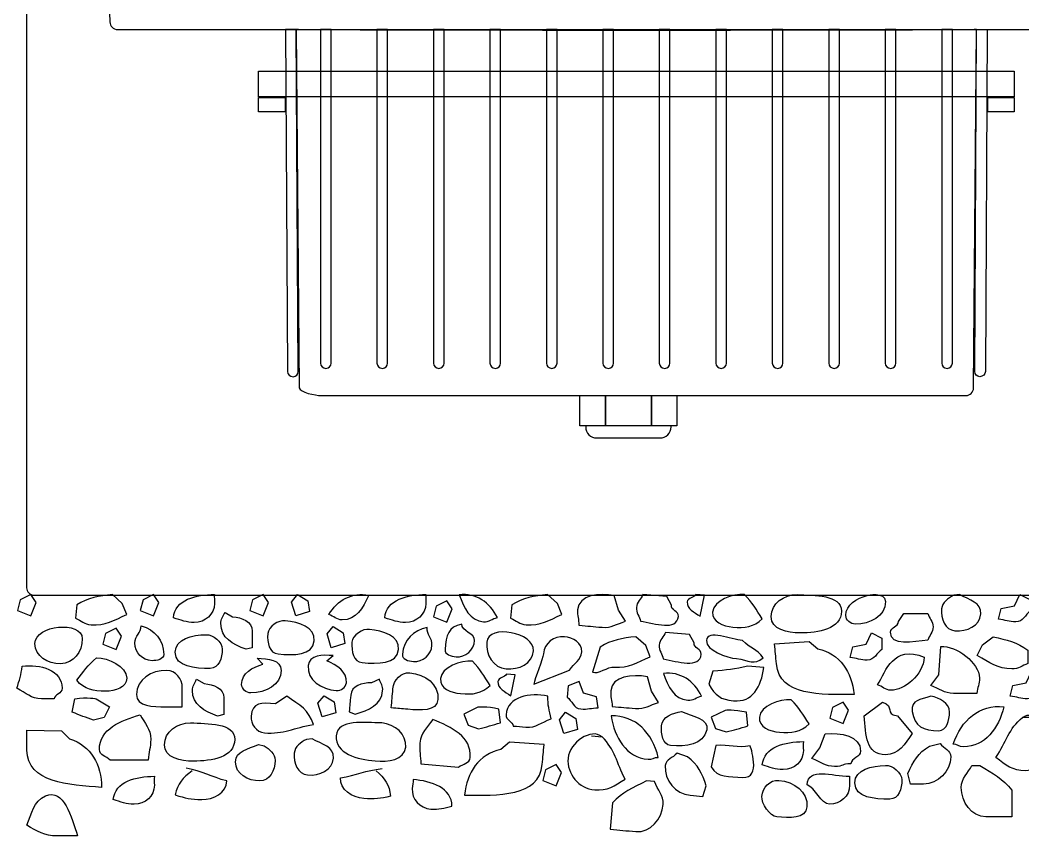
# Model space of a CAD drawing. Extents: x 30 to 209, y 62 to 241.
# Drawn here: x 70.3 to 148.1, y 62.2 to 125.4 of the extents above; entities that cross this region are included whole.
import ezdxf

# ---------------------------------------------------------------- set-up
doc = ezdxf.new("R2010")
doc.units = 0
doc.layers.add('LIVELLO_1', color=160, linetype='Continuous')

# ---------------------------------------------------------------- blocks, each defined once
blk = doc.blocks.new('AI9-BLK6')
at = {"layer": 'LIVELLO_1', "color": 7}
for p, q in [((29.572, -0.174), (28.744, -0.174)), ((-4.706, -1.613), (-3.881, -1.686))]:
    blk.add_line(p, q, dxfattribs=at)
for points in [[(-48.193, 9.355), (-49.021, 8.943), (-49.228, 8.113), (-48.193, 7.701), (-47.78, 8.736)], [(-38.664, 9.355), (-39.491, 8.943), (-39.699, 8.113), (-38.664, 7.701), (-38.251, 8.736)], [(-30.169, 9.355), (-30.996, 8.943), (-31.202, 8.113), (-30.169, 7.701), (-29.754, 8.736)], [(-27.498, 9.355), (-26.709, 8.872), (-26.576, 8.029), (-27.641, 7.708), (-27.963, 8.773)], [(-15.921, 8.867), (-16.747, 8.452), (-16.954, 7.627), (-15.921, 7.211), (-15.508, 8.246)], [(-41.565, 6.742), (-42.393, 6.328), (-42.6, 5.501), (-41.565, 5.085), (-41.151, 6.12)], [(-24.748, 6.879), (-23.96, 6.395), (-23.826, 5.553), (-24.893, 5.231), (-25.216, 6.296)], [(-25.45, 1.508), (-24.661, 1.023), (-24.527, 0.181), (-25.595, -0.141), (-25.918, 0.927)], [(14.833, 1.014), (14.005, 0.6), (13.8, -0.228), (14.833, -0.642), (15.248, 0.392)], [(-6.709, 0.223), (-5.921, -0.261), (-5.787, -1.104), (-6.854, -1.425), (-7.177, -0.359)], [(-7.451, -3.826), (-8.279, -4.24), (-8.486, -5.068), (-7.451, -5.482), (-7.037, -4.447)]]:
    blk.add_lwpolyline(points, close=True, dxfattribs=at)
for points, knots in [([(-41.096, 8.665), (-41.096, 8.665), (-40.758, 7.804), (-40.758, 7.804), (-41.729, 7.37), (-42.445, 6.914), (-43.525, 7.007), (-44.041, 7.054), (-44.278, 7.333), (-44.727, 7.528), (-44.727, 7.528), (-44.636, 8.558), (-44.636, 8.558), (-43.758, 9.105), (-42.916, 9.239), (-41.867, 9.355), (-41.867, 9.355), (-41.096, 8.665), (-41.096, 8.665)], [0, 0, 0, 0, 1, 1, 1, 2, 2, 2, 3, 3, 3, 4, 4, 4, 5, 5, 5, 6, 6, 6, 6]), ([(-37.136, 7.551), (-36.535, 7.37), (-36.143, 7.188), (-35.511, 7.188), (-34.668, 7.188), (-33.946, 7.82), (-33.946, 8.664), (-33.946, 8.936), (-33.976, 9.086), (-33.946, 9.355), (-35.361, 9.355), (-37.017, 8.965), (-37.136, 7.551)], [0, 0, 0, 0, 1, 1, 1, 2, 2, 2, 3, 3, 3, 4, 4, 4, 4]), ([(-25.077, 7.797), (-24.715, 7.695), (-24.457, 7.382), (-24.043, 7.382), (-22.957, 7.382), (-22.439, 8.315), (-21.974, 9.296), (-23.268, 9.557), (-24.405, 8.936), (-25.077, 7.797)], [0, 0, 0, 0, 1, 1, 1, 2, 2, 2, 3, 3, 3, 3]), ([(-20.742, 7.551), (-20.139, 7.37), (-19.747, 7.188), (-19.117, 7.188), (-18.274, 7.188), (-17.549, 7.82), (-17.549, 8.664), (-17.549, 8.936), (-17.582, 9.086), (-17.549, 9.355), (-18.965, 9.355), (-20.622, 8.965), (-20.742, 7.551)], [0, 0, 0, 0, 1, 1, 1, 2, 2, 2, 3, 3, 3, 4, 4, 4, 4]), ([(-12.004, 7.571), (-12.374, 7.501), (-12.66, 7.214), (-13.071, 7.25), (-14.155, 7.345), (-14.588, 8.317), (-14.967, 9.338), (-13.654, 9.481), (-12.576, 8.763), (-12.004, 7.571)], [0, 0, 0, 0, 1, 1, 1, 2, 2, 2, 3, 3, 3, 3]), ([(-7.345, 8.665), (-7.345, 8.665), (-7.004, 7.804), (-7.004, 7.804), (-7.977, 7.37), (-8.691, 6.914), (-9.774, 7.007), (-10.288, 7.054), (-10.522, 7.333), (-10.973, 7.528), (-10.973, 7.528), (-10.885, 8.558), (-10.885, 8.558), (-10.005, 9.105), (-9.162, 9.239), (-8.114, 9.355), (-8.114, 9.355), (-7.345, 8.665), (-7.345, 8.665)], [0, 0, 0, 0, 1, 1, 1, 2, 2, 2, 3, 3, 3, 4, 4, 4, 5, 5, 5, 6, 6, 6, 6]), ([(-2.611, 8.156), (-2.611, 8.156), (-2.065, 7.278), (-2.065, 7.278), (-2.755, 7.078), (-3.149, 6.748), (-3.87, 6.812), (-4.591, 6.875), (-4.953, 6.907), (-5.673, 6.97), (-5.684, 7.437), (-5.817, 7.709), (-5.776, 8.172), (-5.672, 9.356), (-4.105, 9.481), (-2.929, 9.272), (-2.929, 9.272), (-2.611, 8.156), (-2.611, 8.156)], [0, 0, 0, 0, 1, 1, 1, 2, 2, 2, 3, 3, 3, 4, 4, 4, 5, 5, 5, 6, 6, 6, 6]), ([(1.494, 8.537), (1.459, 8.127), (2.077, 8.073), (2.04, 7.659), (1.941, 6.526), (0.226, 7.094), (-0.899, 7.293), (-0.97, 7.662), (-1.255, 7.949), (-1.22, 8.361), (-1.185, 8.773), (-0.853, 9.003), (-0.719, 9.355), (-0.719, 9.355), (1.136, 9.193), (1.136, 9.193), (1.136, 9.193), (1.494, 8.537), (1.494, 8.537)], [0, 0, 0, 0, 1, 1, 1, 2, 2, 2, 3, 3, 3, 4, 4, 4, 5, 5, 5, 6, 6, 6, 6]), ([(3.401, 9.355), (3.401, 9.355), (4.07, 9.296), (4.07, 9.296), (4.07, 9.296), (3.721, 7.666), (3.721, 7.666), (3.284, 8.014), (2.68, 8.223), (2.728, 8.791), (2.754, 9.101), (3.275, 9.107), (3.401, 9.355)], [0, 0, 0, 0, 1, 1, 1, 2, 2, 2, 3, 3, 3, 4, 4, 4, 4]), ([(7.17, 9.348), (7.779, 8.72), (8.067, 8.211), (8.548, 7.477), (7.886, 6.837), (7.184, 6.748), (6.256, 6.83), (5.504, 6.895), (4.63, 7.243), (4.695, 7.994), (4.773, 8.893), (6.269, 9.426), (7.17, 9.348)], [0, 0, 0, 0, 1, 1, 1, 2, 2, 2, 3, 3, 3, 4, 4, 4, 4]), ([(11.255, 9.355), (10.23, 9.355), (9.237, 8.664), (9.237, 7.641), (9.237, 6.645), (10.501, 6.376), (11.494, 6.376), (12.88, 6.376), (14.685, 6.676), (14.685, 8.061), (14.685, 9.386), (12.58, 9.265), (11.255, 9.355)], [0, 0, 0, 0, 1, 1, 1, 2, 2, 2, 3, 3, 3, 4, 4, 4, 4]), ([(16.685, 9.288), (15.872, 9.048), (15.029, 8.596), (15.029, 7.723), (15.029, 7.363), (15.39, 7.061), (15.752, 7.061), (16.895, 7.061), (18.097, 7.662), (18.097, 8.809), (18.097, 9.621), (16.685, 9.288), (16.685, 9.288)], [0, 0, 0, 0, 1, 1, 1, 2, 2, 2, 3, 3, 3, 4, 4, 4, 4]), ([(23.855, 9.355), (24.603, 8.927), (25.582, 8.722), (25.506, 7.851), (25.425, 6.921), (24.418, 6.466), (23.489, 6.547), (22.738, 6.612), (22.391, 7.488), (22.457, 8.239), (22.504, 8.777), (22.951, 9.041), (23.396, 9.305), (23.396, 9.305), (23.855, 9.355), (23.855, 9.355)], [0, 0, 0, 0, 1, 1, 1, 2, 2, 2, 3, 3, 3, 4, 4, 4, 5, 5, 5, 5]), ([(28.11, 8.475), (28.11, 8.475), (27.074, 8.268), (27.074, 8.268), (27.074, 8.268), (26.868, 7.44), (26.868, 7.44), (27.385, 7.39), (27.695, 7.233), (28.212, 7.233), (28.781, 7.233), (28.936, 7.802), (29.351, 8.063), (29.351, 8.063), (29.351, 8.943), (29.351, 8.943), (29.351, 8.943), (28.523, 9.355), (28.523, 9.355), (28.523, 9.355), (28.11, 8.475), (28.11, 8.475)], [0, 0, 0, 0, 1, 1, 1, 2, 2, 2, 3, 3, 3, 4, 4, 4, 5, 5, 5, 6, 6, 6, 7, 7, 7, 7]), ([(-33.126, 7.968), (-33.276, 7.638), (-33.456, 7.457), (-33.456, 7.097), (-33.456, 6.014), (-32.524, 5.469), (-31.501, 5.11), (-31.501, 5.11), (-31.019, 5.231), (-31.019, 5.231), (-31.019, 5.231), (-31.019, 6.524), (-31.019, 6.524), (-31.019, 7.276), (-31.801, 7.578), (-32.554, 7.638), (-32.554, 7.638), (-33.126, 7.968), (-33.126, 7.968)], [0, 0, 0, 0, 1, 1, 1, 2, 2, 2, 3, 3, 3, 4, 4, 4, 5, 5, 5, 6, 6, 6, 6]), ([(19.113, 7.261), (19.113, 6.847), (18.495, 6.847), (18.495, 6.434), (18.495, 5.296), (20.252, 5.71), (21.39, 5.812), (21.495, 6.174), (21.803, 6.434), (21.803, 6.847), (21.803, 7.261), (21.495, 7.519), (21.39, 7.882), (21.39, 7.882), (19.528, 7.882), (19.528, 7.882), (19.528, 7.882), (19.113, 7.261), (19.113, 7.261)], [0, 0, 0, 0, 1, 1, 1, 2, 2, 2, 3, 3, 3, 4, 4, 4, 5, 5, 5, 6, 6, 6, 6]), ([(-47.871, 5.556), (-47.871, 4.561), (-46.878, 3.99), (-45.885, 3.99), (-44.893, 3.99), (-44.2, 4.923), (-44.2, 5.917), (-44.2, 7.361), (-47.871, 7.001), (-47.871, 5.556)], [0, 0, 0, 0, 1, 1, 1, 2, 2, 2, 3, 3, 3, 3]), ([(-28.455, 7.325), (-27.407, 7.202), (-26.112, 6.816), (-26.204, 5.768), (-26.306, 4.599), (-27.843, 4.641), (-29.012, 4.744), (-29.702, 4.803), (-29.871, 5.634), (-29.81, 6.324), (-29.765, 6.864), (-28.991, 7.4), (-28.455, 7.325)], [0, 0, 0, 0, 1, 1, 1, 2, 2, 2, 3, 3, 3, 4, 4, 4, 4]), ([(-13.764, 5.794), (-13.83, 5.044), (-14.455, 4.465), (-15.204, 4.53), (-15.594, 4.565), (-16.096, 4.699), (-16.061, 5.087), (-15.965, 6.197), (-15.832, 6.844), (-14.757, 7.052), (-14.803, 6.512), (-13.717, 6.335), (-13.764, 5.794)], [0, 0, 0, 0, 1, 1, 1, 2, 2, 2, 3, 3, 3, 4, 4, 4, 4]), ([(-9.205, 4.978), (-9.292, 3.987), (-10.33, 3.506), (-11.32, 3.592), (-12.309, 3.678), (-12.916, 4.668), (-12.832, 5.658), (-12.706, 7.097), (-9.079, 6.416), (-9.205, 4.978)], [0, 0, 0, 0, 1, 1, 1, 2, 2, 2, 3, 3, 3, 3]), ([(-40.114, 5.61), (-40.114, 4.858), (-39.542, 4.226), (-38.789, 4.226), (-38.399, 4.226), (-37.887, 4.318), (-37.887, 4.708), (-37.887, 5.822), (-38.58, 6.634), (-39.634, 6.935), (-39.634, 6.393), (-40.114, 6.153), (-40.114, 5.61)], [0, 0, 0, 0, 1, 1, 1, 2, 2, 2, 3, 3, 3, 4, 4, 4, 4]), ([(-34.605, 6.243), (-35.659, 6.214), (-36.984, 5.943), (-36.984, 4.89), (-36.984, 3.716), (-35.45, 3.624), (-34.275, 3.624), (-33.584, 3.624), (-33.342, 4.437), (-33.342, 5.13), (-33.342, 5.672), (-34.065, 6.272), (-34.605, 6.243)], [0, 0, 0, 0, 1, 1, 1, 2, 2, 2, 3, 3, 3, 4, 4, 4, 4]), ([(-21.924, 6.655), (-20.878, 6.533), (-19.581, 6.148), (-19.673, 5.098), (-19.776, 3.93), (-21.312, 3.973), (-22.482, 4.076), (-23.17, 4.133), (-23.34, 4.967), (-23.28, 5.655), (-23.233, 6.195), (-22.461, 6.733), (-21.924, 6.655)], [0, 0, 0, 0, 1, 1, 1, 2, 2, 2, 3, 3, 3, 4, 4, 4, 4]), ([(-17.074, 5.429), (-17.14, 4.679), (-17.765, 4.099), (-18.516, 4.164), (-18.905, 4.198), (-19.408, 4.331), (-19.373, 4.721), (-19.276, 5.831), (-18.516, 6.581), (-17.44, 6.788), (-17.485, 6.248), (-17.027, 5.967), (-17.074, 5.429)], [0, 0, 0, 0, 1, 1, 1, 2, 2, 2, 3, 3, 3, 4, 4, 4, 4]), ([(3.261, 5.606), (3.226, 5.194), (3.844, 5.139), (3.809, 4.727), (3.707, 3.595), (1.993, 4.159), (0.869, 4.361), (0.796, 4.732), (0.511, 5.015), (0.546, 5.429), (0.584, 5.84), (0.914, 6.072), (1.049, 6.423), (1.049, 6.423), (2.905, 6.26), (2.905, 6.26), (2.905, 6.26), (3.261, 5.606), (3.261, 5.606)], [0, 0, 0, 0, 1, 1, 1, 2, 2, 2, 3, 3, 3, 4, 4, 4, 5, 5, 5, 6, 6, 6, 6]), ([(7.024, 5.786), (7.633, 5.158), (8.126, 5.182), (8.605, 4.445), (7.944, 3.807), (7.487, 4.304), (6.557, 4.385), (5.807, 4.451), (4.156, 5.037), (4.22, 5.786), (4.3, 6.686), (6.124, 5.865), (7.024, 5.786)], [0, 0, 0, 0, 1, 1, 1, 2, 2, 2, 3, 3, 3, 4, 4, 4, 4]), ([(16.595, 5.508), (16.595, 5.508), (15.56, 5.301), (15.56, 5.301), (15.56, 5.301), (15.353, 4.473), (15.353, 4.473), (15.87, 4.421), (16.18, 4.268), (16.696, 4.268), (17.267, 4.268), (17.421, 4.835), (17.834, 5.094), (17.834, 5.094), (17.834, 5.974), (17.834, 5.974), (17.834, 5.974), (17.008, 6.388), (17.008, 6.388), (17.008, 6.388), (16.595, 5.508), (16.595, 5.508)], [0, 0, 0, 0, 1, 1, 1, 2, 2, 2, 3, 3, 3, 4, 4, 4, 5, 5, 5, 6, 6, 6, 7, 7, 7, 7]), ([(-5.451, 4.92), (-5.509, 4.251), (-6.047, 4.039), (-6.405, 3.498), (-6.405, 3.498), (-9.169, 2.4), (-9.169, 2.4), (-9.134, 2.812), (-8.459, 4.352), (-8.424, 4.765), (-8.352, 5.589), (-7.628, 6.15), (-6.803, 6.078), (-6.133, 6.019), (-5.393, 5.589), (-5.451, 4.92)], [0, 0, 0, 0, 1, 1, 1, 2, 2, 2, 3, 3, 3, 4, 4, 4, 5, 5, 5, 5]), ([(-0.495, 5.391), (-0.495, 5.391), (-0.153, 4.532), (-0.153, 4.532), (-1.127, 4.097), (-1.84, 3.642), (-2.923, 3.735), (-3.439, 3.782), (-4.185, 3.14), (-4.635, 3.333), (-4.635, 3.333), (-4.032, 5.286), (-4.032, 5.286), (-3.155, 5.831), (-2.312, 5.965), (-1.263, 6.082), (-1.263, 6.082), (-0.495, 5.391), (-0.495, 5.391)], [0, 0, 0, 0, 1, 1, 1, 2, 2, 2, 3, 3, 3, 4, 4, 4, 5, 5, 5, 6, 6, 6, 6]), ([(12.19, 5.71), (12.19, 5.71), (9.505, 5.527), (9.505, 5.527), (9.561, 4.91), (9.587, 4.599), (9.642, 3.98), (9.861, 1.456), (13.121, 1.586), (15.665, 1.6), (15.511, 3.352), (14.556, 4.775), (12.861, 5.146), (12.861, 5.146), (12.19, 5.71), (12.19, 5.71)], [0, 0, 0, 0, 1, 1, 1, 2, 2, 2, 3, 3, 3, 4, 4, 4, 5, 5, 5, 5]), ([(25.642, 5.446), (25.642, 5.446), (25.229, 4.618), (25.229, 4.618), (26.158, 4.1), (26.831, 3.585), (27.917, 3.585), (28.435, 3.585), (28.693, 3.842), (29.158, 3.997), (29.158, 3.997), (29.158, 5.034), (29.158, 5.034), (28.331, 5.653), (27.504, 5.86), (26.469, 6.067), (26.469, 6.067), (25.642, 5.446), (25.642, 5.446)], [0, 0, 0, 0, 1, 1, 1, 2, 2, 2, 3, 3, 3, 4, 4, 4, 5, 5, 5, 6, 6, 6, 6]), ([(-25.23, 4.206), (-24.44, 3.895), (-23.643, 3.373), (-23.717, 2.503), (-23.749, 2.142), (-24.135, 1.877), (-24.495, 1.906), (-25.633, 2.005), (-26.781, 2.712), (-26.68, 3.85), (-26.609, 4.659), (-25.552, 4.689), (-24.741, 4.618), (-24.741, 4.618), (-25.23, 4.206), (-25.23, 4.206)], [0, 0, 0, 0, 1, 1, 1, 2, 2, 2, 3, 3, 3, 4, 4, 4, 5, 5, 5, 5]), ([(17.486, 2.345), (17.849, 2.242), (18.106, 1.931), (18.52, 1.931), (19.606, 1.931), (21, 3.1), (21.117, 4.501), (18.682, 5.436), (18.159, 3.481), (17.486, 2.345)], [0, 0, 0, 0, 1, 1, 1, 2, 2, 2, 3, 3, 3, 3]), ([(22.243, 3.136), (22.243, 3.136), (21.623, 2.31), (21.623, 2.31), (22.297, 2.05), (22.658, 1.687), (23.383, 1.687), (23.383, 1.687), (25.192, 1.687), (25.192, 1.687), (25.245, 2.153), (25.399, 2.412), (25.399, 2.878), (25.399, 4.066), (23.59, 5.422), (22.4, 5.318), (22.4, 5.318), (22.243, 3.136), (22.243, 3.136)], [0, 0, 0, 0, 1, 1, 1, 2, 2, 2, 3, 3, 3, 4, 4, 4, 5, 5, 5, 6, 6, 6, 6]), ([(-48.872, 3.795), (-48.924, 3.125), (-49.078, 2.71), (-49.286, 2.089), (-48.508, 1.727), (-48.2, 1.261), (-47.373, 1.261), (-47.373, 1.261), (-46.389, 1.261), (-46.389, 1.261), (-46.337, 1.623), (-45.767, 1.675), (-45.767, 2.089), (-45.767, 3.485), (-47.475, 4.002), (-48.872, 3.795)], [0, 0, 0, 0, 1, 1, 1, 2, 2, 2, 3, 3, 3, 4, 4, 4, 5, 5, 5, 5]), ([(-43.101, 4.449), (-43.763, 3.876), (-44.094, 3.395), (-44.636, 2.703), (-44.034, 2.009), (-43.342, 1.858), (-42.409, 1.858), (-41.656, 1.858), (-40.754, 2.13), (-40.754, 2.882), (-40.754, 3.786), (-42.197, 4.449), (-43.101, 4.449)], [0, 0, 0, 0, 1, 1, 1, 2, 2, 2, 3, 3, 3, 4, 4, 4, 4]), ([(-30.183, 3.957), (-30.996, 3.716), (-31.838, 3.262), (-31.838, 2.391), (-31.838, 2.03), (-31.478, 1.729), (-31.116, 1.729), (-29.973, 1.729), (-28.768, 2.33), (-28.768, 3.475), (-28.768, 4.287), (-29.822, 4.408), (-30.636, 4.408), (-30.636, 4.408), (-30.183, 3.957), (-30.183, 3.957)], [0, 0, 0, 0, 1, 1, 1, 2, 2, 2, 3, 3, 3, 4, 4, 4, 5, 5, 5, 5]), ([(-13.935, 4.185), (-13.324, 3.557), (-13.037, 3.05), (-12.557, 2.314), (-13.218, 1.675), (-13.922, 1.586), (-14.851, 1.668), (-15.6, 1.734), (-16.476, 2.081), (-16.41, 2.833), (-16.331, 3.731), (-14.832, 4.265), (-13.935, 4.185)], [0, 0, 0, 0, 1, 1, 1, 2, 2, 2, 3, 3, 3, 4, 4, 4, 4]), ([(-37.647, 3.475), (-36.954, 3.475), (-36.442, 2.814), (-36.442, 2.122), (-36.442, 2.122), (-36.442, 0.645), (-36.442, 0.645), (-36.442, 0.645), (-37.737, 0.645), (-37.737, 0.645), (-38.7, 0.645), (-39.994, 0.645), (-39.994, 1.61), (-39.994, 2.784), (-38.821, 3.475), (-37.647, 3.475)], [0, 0, 0, 0, 1, 1, 1, 2, 2, 2, 3, 3, 3, 4, 4, 4, 5, 5, 5, 5]), ([(-18.787, 3.283), (-19.475, 3.343), (-20.044, 2.726), (-20.104, 2.037), (-20.154, 1.468), (-20.182, 1.138), (-20.231, 0.568), (-19.722, 0.522), (-19.452, 0.501), (-18.943, 0.454), (-17.984, 0.371), (-16.695, 0.261), (-16.61, 1.219), (-16.508, 2.389), (-17.617, 3.179), (-18.787, 3.283)], [0, 0, 0, 0, 1, 1, 1, 2, 2, 2, 3, 3, 3, 4, 4, 4, 5, 5, 5, 5]), ([(-11.284, 3.184), (-11.284, 3.184), (-10.615, 3.128), (-10.615, 3.128), (-10.615, 3.128), (-10.964, 1.496), (-10.964, 1.496), (-11.4, 1.844), (-12.004, 2.055), (-11.955, 2.62), (-11.929, 2.931), (-11.409, 2.936), (-11.284, 3.184)], [0, 0, 0, 0, 1, 1, 1, 2, 2, 2, 3, 3, 3, 4, 4, 4, 4]), ([(-0.037, 1.861), (-0.037, 1.861), (0.509, 0.985), (0.509, 0.985), (-0.183, 0.787), (-0.576, 0.455), (-1.296, 0.519), (-2.019, 0.581), (-2.379, 0.612), (-3.1, 0.676), (-3.111, 1.146), (-3.242, 1.416), (-3.202, 1.88), (-3.098, 3.066), (-1.53, 3.186), (-0.355, 2.981), (-0.355, 2.981), (-0.037, 1.861), (-0.037, 1.861)], [0, 0, 0, 0, 1, 1, 1, 2, 2, 2, 3, 3, 3, 4, 4, 4, 5, 5, 5, 6, 6, 6, 6]), ([(3.836, 1.475), (3.466, 1.404), (3.181, 1.118), (2.768, 1.156), (1.687, 1.249), (1.253, 2.221), (0.874, 3.242), (2.185, 3.387), (3.264, 2.667), (3.836, 1.475)], [0, 0, 0, 0, 1, 1, 1, 2, 2, 2, 3, 3, 3, 3]), ([(8.677, 3.69), (8.444, 2.203), (7.818, 0.985), (6.324, 1.114), (5.293, 1.206), (4.906, 1.527), (4.411, 2.401), (4.411, 2.401), (4.708, 3.414), (4.708, 3.414), (5.803, 3.473), (6.382, 3.579), (7.44, 3.799), (7.44, 3.799), (8.677, 3.69), (8.677, 3.69)], [0, 0, 0, 0, 1, 1, 1, 2, 2, 2, 3, 3, 3, 4, 4, 4, 5, 5, 5, 5]), ([(29.02, 2.508), (29.02, 2.508), (27.986, 2.301), (27.986, 2.301), (27.986, 2.301), (27.778, 1.473), (27.778, 1.473), (28.296, 1.422), (28.606, 1.266), (29.124, 1.266), (29.691, 1.266), (29.848, 1.835), (30.261, 2.096), (30.261, 2.096), (30.261, 2.976), (30.261, 2.976), (30.261, 2.976), (29.433, 3.388), (29.433, 3.388), (29.433, 3.388), (29.02, 2.508), (29.02, 2.508)], [0, 0, 0, 0, 1, 1, 1, 2, 2, 2, 3, 3, 3, 4, 4, 4, 5, 5, 5, 6, 6, 6, 7, 7, 7, 7]), ([(-35.329, 2.784), (-35.479, 2.451), (-35.659, 2.272), (-35.659, 1.91), (-35.659, 0.826), (-34.727, 0.285), (-33.704, -0.076), (-33.704, -0.076), (-33.222, 0.045), (-33.222, 0.045), (-33.222, 0.045), (-33.222, 1.339), (-33.222, 1.339), (-33.222, 2.092), (-34.004, 2.392), (-34.757, 2.451), (-34.757, 2.451), (-35.329, 2.784), (-35.329, 2.784)], [0, 0, 0, 0, 1, 1, 1, 2, 2, 2, 3, 3, 3, 4, 4, 4, 5, 5, 5, 6, 6, 6, 6]), ([(-21.155, 2.794), (-21.035, 2.451), (-20.87, 2.256), (-20.901, 1.896), (-20.996, 0.816), (-21.972, 0.359), (-23.024, 0.086), (-23.024, 0.086), (-23.492, 0.25), (-23.492, 0.25), (-23.448, 0.757), (-23.425, 1.028), (-23.381, 1.539), (-23.314, 2.289), (-22.508, 2.519), (-21.754, 2.513), (-21.754, 2.513), (-21.155, 2.794), (-21.155, 2.794)], [0, 0, 0, 0, 1, 1, 1, 2, 2, 2, 3, 3, 3, 4, 4, 4, 5, 5, 5, 6, 6, 6, 6]), ([(-5.322, 1.711), (-5.322, 1.711), (-4.31, 1.415), (-4.31, 1.415), (-4.31, 1.415), (-4.177, 0.573), (-4.177, 0.573), (-4.697, 0.568), (-5.018, 0.438), (-5.534, 0.485), (-6.102, 0.533), (-6.206, 1.112), (-6.595, 1.408), (-6.595, 1.408), (-6.518, 2.282), (-6.518, 2.282), (-6.518, 2.282), (-5.658, 2.624), (-5.658, 2.624), (-5.658, 2.624), (-5.322, 1.711), (-5.322, 1.711)], [0, 0, 0, 0, 1, 1, 1, 2, 2, 2, 3, 3, 3, 4, 4, 4, 5, 5, 5, 6, 6, 6, 7, 7, 7, 7]), ([(-8.09, 1.466), (-8.095, 0.792), (-7.977, 0.366), (-7.827, -0.271), (-8.629, -0.564), (-8.98, -0.999), (-9.804, -0.926), (-10.164, -0.895), (-10.424, -0.875), (-10.782, -0.842), (-10.802, -0.476), (-11.365, -0.376), (-11.328, 0.038), (-11.208, 1.429), (-9.463, 1.794), (-8.09, 1.466)], [0, 0, 0, 0, 1, 1, 1, 2, 2, 2, 3, 3, 3, 4, 4, 4, 5, 5, 5, 5]), ([(-44.771, 1.273), (-44.771, 1.273), (-44.977, 0.238), (-44.977, 0.238), (-44.358, -0.019), (-43.944, -0.174), (-43.322, -0.381), (-43.322, -0.381), (-42.496, -0.174), (-42.496, -0.174), (-42.496, -0.174), (-42.081, 0.654), (-42.081, 0.654), (-42.081, 0.654), (-43.116, 1.273), (-43.116, 1.273), (-43.116, 1.273), (-43.788, 1.429), (-44.771, 1.273)], [0, 0, 0, 0, 1, 1, 1, 2, 2, 2, 3, 3, 3, 4, 4, 4, 5, 5, 5, 6, 6, 6, 6]), ([(-28.343, 1.473), (-27.344, 0.783), (-26.594, 0.385), (-26.269, -0.732), (-27.801, -0.961), (-28.573, -1.496), (-30.072, -1.366), (-30.701, -1.311), (-31.162, -0.697), (-31.105, -0.067), (-31.012, 1.013), (-30.297, 0.975), (-29.217, 0.882), (-29.217, 0.882), (-28.343, 1.473), (-28.343, 1.473)], [0, 0, 0, 0, 1, 1, 1, 2, 2, 2, 3, 3, 3, 4, 4, 4, 5, 5, 5, 5]), ([(10.796, 1.192), (11.408, 0.564), (11.696, 0.055), (12.175, -0.68), (11.514, -1.32), (10.81, -1.407), (9.882, -1.327), (9.133, -1.261), (8.256, -0.911), (8.322, -0.162), (8.401, 0.737), (9.898, 1.271), (10.796, 1.192)], [0, 0, 0, 0, 1, 1, 1, 2, 2, 2, 3, 3, 3, 4, 4, 4, 4]), ([(16.464, -0.054), (16.568, -1.553), (16.606, -3.072), (18.106, -3.072), (19.142, -3.072), (19.608, -2.243), (20.175, -1.414), (20.175, -1.414), (19.032, -0.054), (19.032, -0.054), (17.947, 0.104), (18.9, 0.686), (17.866, 0.999), (17.866, 0.999), (16.464, -0.054), (16.464, -0.054)], [0, 0, 0, 0, 1, 1, 1, 2, 2, 2, 3, 3, 3, 4, 4, 4, 5, 5, 5, 5]), ([(21.623, 1.48), (22.297, 1.325), (23.072, 0.962), (23.072, 0.238), (23.072, -0.381), (22.865, -1.208), (22.243, -1.208), (21.055, -1.208), (20.337, -0.891), (20.182, 0.296), (20.077, 1.228), (20.797, 1.172), (21.623, 1.48)], [0, 0, 0, 0, 1, 1, 1, 2, 2, 2, 3, 3, 3, 4, 4, 4, 4]), ([(23.367, -2.243), (23.676, -2.243), (23.831, -2.45), (24.143, -2.45), (25.848, -2.45), (26.882, -1.001), (27.297, 0.654), (25.382, 0.861), (23.987, -0.381), (23.367, -2.243)], [0, 0, 0, 0, 1, 1, 1, 2, 2, 2, 3, 3, 3, 3]), ([(-39.719, 0.035), (-41.22, -0.433), (-42.873, -1.052), (-42.873, -2.657), (-42.873, -3.122), (-42.356, -3.174), (-42.047, -3.485), (-42.047, -3.485), (-39.097, -3.485), (-39.097, -3.485), (-39.046, -2.863), (-38.89, -2.502), (-38.89, -1.881), (-38.89, -1.052), (-39.357, -0.64), (-39.719, 0.035)], [0, 0, 0, 0, 1, 1, 1, 2, 2, 2, 3, 3, 3, 4, 4, 4, 5, 5, 5, 5]), ([(-11.881, 0.466), (-11.881, 0.466), (-11.765, -0.582), (-11.765, -0.582), (-12.404, -0.785), (-12.832, -0.902), (-13.467, -1.056), (-13.467, -1.056), (-14.273, -0.776), (-14.273, -0.776), (-14.273, -0.776), (-14.613, 0.083), (-14.613, 0.083), (-14.613, 0.083), (-13.529, 0.611), (-13.529, 0.611), (-13.529, 0.611), (-12.845, 0.707), (-11.881, 0.466)], [0, 0, 0, 0, 1, 1, 1, 2, 2, 2, 3, 3, 3, 4, 4, 4, 5, 5, 5, 6, 6, 6, 6]), ([(2.286, 0.278), (1.602, 0.181), (0.8, -0.112), (0.735, -0.833), (0.682, -1.453), (0.817, -2.294), (1.435, -2.349), (2.618, -2.453), (3.982, -2.311), (4.24, -1.14), (4.424, -0.222), (3.085, -0.105), (2.286, 0.278)], [0, 0, 0, 0, 1, 1, 1, 2, 2, 2, 3, 3, 3, 4, 4, 4, 4]), ([(7.322, 0.223), (7.322, 0.223), (7.439, -0.825), (7.439, -0.825), (6.797, -1.028), (6.372, -1.147), (5.736, -1.297), (5.736, -1.297), (4.931, -1.021), (4.931, -1.021), (4.931, -1.021), (4.589, -0.16), (4.589, -0.16), (4.589, -0.16), (5.674, 0.368), (5.674, 0.368), (5.674, 0.368), (6.355, 0.462), (7.322, 0.223)], [0, 0, 0, 0, 1, 1, 1, 2, 2, 2, 3, 3, 3, 4, 4, 4, 5, 5, 5, 6, 6, 6, 6]), ([(26.676, -3.276), (27.451, -3.899), (27.969, -4.311), (28.952, -4.311), (30.192, -4.311), (31.227, -3.276), (31.227, -2.038), (31.227, -0.847), (29.624, 0.499), (28.744, -0.174), (27.657, -1.052), (27.451, -2.087), (26.676, -3.276)], [0, 0, 0, 0, 1, 1, 1, 2, 2, 2, 3, 3, 3, 4, 4, 4, 4]), ([(-35.809, -0.589), (-36.834, -0.589), (-37.827, -1.28), (-37.827, -2.303), (-37.827, -3.299), (-36.562, -3.568), (-35.569, -3.568), (-34.184, -3.568), (-32.379, -3.266), (-32.379, -1.882), (-32.379, -0.557), (-34.485, -0.678), (-35.809, -0.589)], [0, 0, 0, 0, 1, 1, 1, 2, 2, 2, 3, 3, 3, 4, 4, 4, 4]), ([(-20.97, -0.605), (-19.95, -0.695), (-19.021, -1.472), (-19.11, -2.491), (-19.196, -3.481), (-20.479, -3.64), (-21.47, -3.552), (-22.849, -3.435), (-24.62, -2.976), (-24.501, -1.597), (-24.384, -0.278), (-22.296, -0.582), (-20.97, -0.605)], [0, 0, 0, 0, 1, 1, 1, 2, 2, 2, 3, 3, 3, 4, 4, 4, 4]), ([(-17.021, -0.328), (-15.567, -0.921), (-13.973, -1.686), (-14.112, -3.283), (-14.155, -3.746), (-14.674, -3.754), (-15.009, -4.035), (-15.009, -4.035), (-17.945, -3.778), (-17.945, -3.778), (-17.944, -3.155), (-18.065, -2.781), (-18.012, -2.162), (-17.94, -1.339), (-17.44, -0.966), (-17.021, -0.328)], [0, 0, 0, 0, 1, 1, 1, 2, 2, 2, 3, 3, 3, 4, 4, 4, 5, 5, 5, 5]), ([(0.479, -3.281), (0.17, -3.253), (-0.003, -3.448), (-0.313, -3.419), (-2.012, -3.271), (-2.917, -1.737), (-3.185, -0.054), (-1.259, -0.014), (0.023, -1.373), (0.479, -3.281)], [0, 0, 0, 0, 1, 1, 1, 2, 2, 2, 3, 3, 3, 3]), ([(-45.804, -1.208), (-45.804, -1.208), (-48.494, -1.157), (-48.494, -1.157), (-48.494, -1.157), (-48.494, -2.71), (-48.494, -2.71), (-48.494, -5.243), (-45.237, -5.398), (-42.703, -5.605), (-42.703, -3.847), (-43.529, -2.348), (-45.186, -1.828), (-45.186, -1.828), (-45.804, -1.208), (-45.804, -1.208)], [0, 0, 0, 0, 1, 1, 1, 2, 2, 2, 3, 3, 3, 4, 4, 4, 5, 5, 5, 5]), ([(-2.091, -4.958), (-2.918, -5.509), (-3.469, -5.875), (-4.448, -5.791), (-5.684, -5.681), (-6.626, -4.561), (-6.518, -3.324), (-6.414, -2.139), (-4.698, -0.94), (-3.881, -1.686), (-2.876, -2.657), (-2.761, -3.704), (-2.091, -4.958)], [0, 0, 0, 0, 1, 1, 1, 2, 2, 2, 3, 3, 3, 4, 4, 4, 4]), ([(13.025, -2.529), (13.025, -2.529), (12.403, -3.357), (12.403, -3.357), (13.076, -3.616), (13.438, -3.978), (14.162, -3.978), (14.886, -3.978), (14.688, -3.771), (15.413, -3.771), (15.464, -3.305), (16.179, -3.253), (16.179, -2.789), (16.179, -1.599), (14.626, -1.341), (13.438, -1.444), (13.438, -1.444), (13.025, -2.529), (13.025, -2.529)], [0, 0, 0, 0, 1, 1, 1, 2, 2, 2, 3, 3, 3, 4, 4, 4, 5, 5, 5, 6, 6, 6, 6]), ([(-30.544, -2.274), (-31.326, -2.634), (-32.319, -2.755), (-32.319, -3.628), (-32.319, -4.561), (-31.356, -5.103), (-30.424, -5.103), (-29.671, -5.103), (-29.25, -4.261), (-29.25, -3.509), (-29.25, -2.965), (-29.671, -2.665), (-30.092, -2.365), (-30.092, -2.365), (-30.544, -2.274), (-30.544, -2.274)], [0, 0, 0, 0, 1, 1, 1, 2, 2, 2, 3, 3, 3, 4, 4, 4, 5, 5, 5, 5]), ([(-26.361, -1.827), (-25.613, -2.256), (-24.635, -2.46), (-24.711, -3.331), (-24.792, -4.261), (-25.799, -4.715), (-26.729, -4.635), (-27.479, -4.568), (-27.823, -3.693), (-27.759, -2.943), (-27.712, -2.401), (-27.265, -2.139), (-26.82, -1.875), (-26.82, -1.875), (-26.361, -1.827), (-26.361, -1.827)], [0, 0, 0, 0, 1, 1, 1, 2, 2, 2, 3, 3, 3, 4, 4, 4, 5, 5, 5, 5]), ([(-11.065, -2.094), (-11.065, -2.094), (-8.383, -2.279), (-8.383, -2.279), (-8.437, -2.896), (-8.463, -3.205), (-8.518, -3.825), (-8.739, -6.348), (-11.997, -6.219), (-14.539, -6.203), (-14.387, -4.452), (-13.432, -3.031), (-11.738, -2.66), (-11.738, -2.66), (-11.065, -2.094), (-11.065, -2.094)], [0, 0, 0, 0, 1, 1, 1, 2, 2, 2, 3, 3, 3, 4, 4, 4, 5, 5, 5, 5]), ([(7.024, -4.822), (5.994, -4.732), (5.066, -4.878), (4.572, -4.004), (4.572, -4.004), (4.946, -2.341), (4.946, -2.341), (6.041, -2.282), (6.551, -2.59), (7.608, -2.37), (7.608, -2.37), (8.518, -4.953), (7.024, -4.822)], [0, 0, 0, 0, 1, 1, 1, 2, 2, 2, 3, 3, 3, 4, 4, 4, 4]), ([(8.544, -3.859), (9.146, -4.04), (9.537, -4.22), (10.17, -4.22), (11.012, -4.22), (11.735, -3.588), (11.735, -2.745), (11.735, -2.474), (11.707, -2.322), (11.735, -2.053), (10.32, -2.053), (8.665, -2.444), (8.544, -3.859)], [0, 0, 0, 0, 1, 1, 1, 2, 2, 2, 3, 3, 3, 4, 4, 4, 4]), ([(21.507, -2.396), (20.627, -2.914), (20.265, -3.587), (19.851, -4.516), (19.851, -4.516), (20.058, -5.342), (20.058, -5.342), (20.058, -5.342), (21.042, -5.342), (21.042, -5.342), (22.178, -5.342), (23.162, -4.362), (23.162, -3.224), (23.162, -2.707), (22.644, -2.603), (22.336, -2.191), (22.336, -2.191), (21.507, -2.396), (21.507, -2.396)], [0, 0, 0, 0, 1, 1, 1, 2, 2, 2, 3, 3, 3, 4, 4, 4, 5, 5, 5, 6, 6, 6, 6]), ([(2.743, -3.234), (3.576, -3.826), (3.878, -4.526), (4.208, -5.489), (4.208, -5.489), (3.931, -6.296), (3.931, -6.296), (3.569, -6.266), (3.311, -6.243), (2.952, -6.21), (1.818, -6.112), (0.924, -5.048), (1.023, -3.914), (1.069, -3.398), (1.593, -3.341), (1.937, -2.955), (1.937, -2.955), (2.743, -3.234), (2.743, -3.234)], [0, 0, 0, 0, 1, 1, 1, 2, 2, 2, 3, 3, 3, 4, 4, 4, 5, 5, 5, 6, 6, 6, 6]), ([(18.11, -3.895), (17.057, -3.923), (15.732, -4.196), (15.732, -5.248), (15.732, -6.423), (17.267, -6.51), (18.44, -6.51), (19.133, -6.51), (19.375, -5.698), (19.375, -5.008), (19.375, -4.466), (18.653, -3.864), (18.11, -3.895)], [0, 0, 0, 0, 1, 1, 1, 2, 2, 2, 3, 3, 3, 4, 4, 4, 4]), ([(-35.689, -4.321), (-36.382, -4.83), (-36.834, -5.313), (-36.984, -6.186), (-36.232, -6.426), (-35.75, -6.548), (-34.937, -6.548), (-34.004, -6.548), (-33.04, -6.036), (-32.981, -5.103), (-34.245, -4.773), (-34.847, -4.351), (-36.141, -4.111)], [0, 0, 0, 0, 1, 1, 1, 2, 2, 2, 3, 3, 3, 4, 4, 4, 4]), ([(-21.414, -4.313), (-20.77, -4.884), (-20.362, -5.403), (-20.288, -6.286), (-21.058, -6.46), (-21.549, -6.538), (-22.358, -6.467), (-23.287, -6.386), (-24.202, -5.793), (-24.181, -4.857), (-22.893, -4.637), (-22.257, -4.271), (-20.946, -4.144)], [0, 0, 0, 0, 1, 1, 1, 2, 2, 2, 3, 3, 3, 4, 4, 4, 4]), ([(12.027, -5.404), (12.629, -5.586), (13.128, -6.909), (13.761, -6.909), (14.604, -6.909), (15.326, -6.276), (15.326, -5.434), (15.326, -5.163), (15.296, -5.011), (15.326, -4.742), (13.911, -4.742), (12.146, -3.99), (12.027, -5.404)], [0, 0, 0, 0, 1, 1, 1, 2, 2, 2, 3, 3, 3, 4, 4, 4, 4]), ([(24.815, -3.899), (24.505, -4.518), (23.987, -4.88), (23.987, -5.605), (23.987, -6.741), (24.763, -7.88), (25.901, -7.88), (25.901, -7.88), (27.917, -7.88), (27.917, -7.88), (27.917, -7.88), (27.917, -5.811), (27.917, -5.811), (27.193, -4.932), (26.469, -4.518), (25.434, -3.899), (25.434, -3.899), (24.815, -3.899), (24.815, -3.899)], [0, 0, 0, 0, 1, 1, 1, 2, 2, 2, 3, 3, 3, 4, 4, 4, 5, 5, 5, 6, 6, 6, 6]), ([(-41.8, -6.548), (-41.199, -6.728), (-40.807, -6.909), (-40.175, -6.909), (-39.332, -6.909), (-38.609, -6.276), (-38.609, -5.434), (-38.609, -5.163), (-38.639, -5.011), (-38.609, -4.742), (-40.025, -4.742), (-41.68, -5.134), (-41.8, -6.548)], [0, 0, 0, 0, 1, 1, 1, 2, 2, 2, 3, 3, 3, 4, 4, 4, 4]), ([(-15.522, -7.066), (-16.137, -7.194), (-16.543, -7.34), (-17.172, -7.285), (-18.012, -7.209), (-18.677, -6.517), (-18.603, -5.679), (-18.579, -5.408), (-18.537, -5.259), (-18.542, -4.989), (-17.133, -5.11), (-15.518, -5.646), (-15.522, -7.066)], [0, 0, 0, 0, 1, 1, 1, 2, 2, 2, 3, 3, 3, 4, 4, 4, 4]), ([(0.177, -5.155), (0.431, -5.8), (0.915, -6.205), (0.852, -6.926), (0.752, -8.059), (-0.118, -9.126), (-1.252, -9.025), (-2.026, -8.96), (-2.489, -8.918), (-3.262, -8.852), (-3.262, -8.852), (-3.082, -6.79), (-3.082, -6.79), (-2.283, -5.977), (-1.526, -5.627), (-0.441, -5.101), (-0.441, -5.101), (0.177, -5.155), (0.177, -5.155)], [0, 0, 0, 0, 1, 1, 1, 2, 2, 2, 3, 3, 3, 4, 4, 4, 5, 5, 5, 6, 6, 6, 6]), ([(9.832, -5.054), (9.143, -4.992), (8.575, -5.608), (8.515, -6.296), (8.465, -6.867), (9.165, -7.834), (9.676, -7.88), (10.634, -7.965), (11.924, -8.077), (12.008, -7.117), (12.111, -5.948), (11.002, -5.156), (9.832, -5.054)], [0, 0, 0, 0, 1, 1, 1, 2, 2, 2, 3, 3, 3, 4, 4, 4, 4]), ([(-48.494, -8.537), (-47.719, -9.002), (-47.099, -9.365), (-46.168, -9.365), (-46.168, -9.365), (-44.564, -9.365), (-44.564, -9.365), (-45.029, -7.914), (-45.651, -5.639), (-47.046, -6.26), (-47.977, -6.676), (-48.132, -7.604), (-48.494, -8.537)], [0, 0, 0, 0, 1, 1, 1, 2, 2, 2, 3, 3, 3, 4, 4, 4, 4])]:
    blk.add_open_spline(points, degree=3, knots=knots, dxfattribs=at)
blk = doc.blocks.new('AI9-BLK1')
at = {"layer": 'LIVELLO_1', "color": 7}
for points in [[(-16.469, -30.006), (42.155, -30.006), (42.155, -32.004), (39.429, -32.004), (-13.741, -32.004), (-16.469, -32.004)], [(-16.469, -32.043), (-14.405, -32.043), (-14.405, -33.162), (-16.469, -33.162)], [(40.092, -32.043), (42.155, -32.043), (42.155, -33.162), (40.092, -33.162)], [(8.464, -55.166), (10.438, -55.166), (10.438, -57.524), (8.464, -57.524)], [(8.464, -55.166), (15.982, -55.166), (15.982, -57.524), (8.464, -57.524)], [(10.438, -55.166), (14.006, -55.166), (14.006, -57.524), (10.438, -57.524)], [(14.006, -55.166), (15.982, -55.166), (15.982, -57.524), (14.006, -57.524)]]:
    blk.add_lwpolyline(points, close=True, dxfattribs=at)
for points, knots in [([(59.998, 9.865), (59.998, 9.865), (59.998, -70.07), (59.998, -70.07), (59.998, -70.388), (59.74, -70.647), (59.42, -70.647), (59.42, -70.647), (-33.88, -70.647), (-33.88, -70.647), (-34.2, -70.647), (-34.459, -70.388), (-34.459, -70.07), (-34.459, -70.07), (-34.459, 9.865), (-34.459, 9.865), (-34.459, 9.865), (59.998, 9.865), (59.998, 9.865)], [0, 0, 0, 0, 1, 1, 1, 2, 2, 2, 3, 3, 3, 4, 4, 4, 5, 5, 5, 6, 6, 6, 6]), ([(-28.002, -26.188), (-28.002, -26.188), (-29.286, 7.842), (-29.286, 7.842), (-28.974, 7.754), (-28.743, 7.467), (-28.743, 7.126), (-28.743, 7.126), (-28.743, 6.163), (-28.743, 6.163), (-28.743, 6.163), (-23.012, 6.163), (-23.012, 6.163), (-23.012, 6.163), (-23.012, 7.126), (-23.012, 7.126), (-23.012, 7.536), (-22.68, 7.868), (-22.269, 7.868), (-22.269, 7.868), (47.956, 7.868), (47.956, 7.868), (48.368, 7.868), (48.698, 7.536), (48.698, 7.126), (48.698, 7.126), (48.698, 6.163), (48.698, 6.163), (48.698, 6.163), (54.432, 6.163), (54.432, 6.163), (54.432, 6.163), (54.432, 7.126), (54.432, 7.126), (54.432, 7.467), (54.66, 7.754), (54.97, 7.84), (54.97, 7.84), (53.689, -26.188), (53.689, -26.188), (53.689, -26.518), (53.423, -26.782), (53.095, -26.782), (53.095, -26.782), (-27.408, -26.782), (-27.408, -26.782), (-27.735, -26.782), (-28.002, -26.518), (-28.002, -26.188)], [0, 0, 0, 0, 1, 1, 1, 2, 2, 2, 3, 3, 3, 4, 4, 4, 5, 5, 5, 6, 6, 6, 7, 7, 7, 8, 8, 8, 9, 9, 9, 10, 10, 10, 11, 11, 11, 12, 12, 12, 13, 13, 13, 14, 14, 14, 15, 15, 15, 16, 16, 16, 16]), ([(-13.54, -26.782), (-13.54, -26.782), (-13.403, -53.305), (-13.403, -53.305), (-13.396, -53.527), (-13.568, -53.705), (-13.791, -53.705), (-14.038, -53.705), (-14.224, -53.527), (-14.23, -53.305), (-14.23, -53.305), (-14.368, -26.782), (-14.368, -26.782), (-14.368, -26.782), (-13.54, -26.782), (-13.54, -26.782)], [0, 0, 0, 0, 1, 1, 1, 2, 2, 2, 3, 3, 3, 4, 4, 4, 5, 5, 5, 5]), ([(-13.54, -26.782), (-13.54, -26.782), (-13.403, -53.305), (-13.403, -53.305), (-13.396, -53.527), (-13.568, -53.705), (-13.791, -53.705), (-14.038, -53.705), (-14.224, -53.527), (-14.23, -53.305), (-14.23, -53.305), (-14.368, -26.782), (-14.368, -26.782), (-14.368, -26.782), (-13.54, -26.782), (-13.54, -26.782)], [0, 0, 0, 0, 1, 1, 1, 2, 2, 2, 3, 3, 3, 4, 4, 4, 5, 5, 5, 5]), ([(-13.308, -54.576), (-13.308, -54.576), (-13.54, -26.782), (-13.54, -26.782), (-13.229, -26.872), (38.915, -26.872), (39.228, -26.782), (39.228, -26.782), (38.993, -54.576), (38.993, -54.576), (38.993, -54.906), (38.728, -55.17), (38.399, -55.17), (38.399, -55.17), (-11.664, -55.17), (-11.664, -55.17), (-11.992, -55.17), (-13.308, -54.906), (-13.308, -54.576)], [0, 0, 0, 0, 1, 1, 1, 2, 2, 2, 3, 3, 3, 4, 4, 4, 5, 5, 5, 6, 6, 6, 6]), ([(-10.837, -26.782), (-10.837, -26.782), (-10.837, -52.658), (-10.837, -52.658), (-10.837, -52.878), (-11.016, -53.058), (-11.238, -53.058), (-11.483, -53.058), (-11.664, -52.878), (-11.664, -52.658), (-11.664, -52.658), (-11.664, -26.782), (-11.664, -26.782), (-11.664, -26.782), (-10.837, -26.782), (-10.837, -26.782)], [0, 0, 0, 0, 1, 1, 1, 2, 2, 2, 3, 3, 3, 4, 4, 4, 5, 5, 5, 5]), ([(-10.837, -26.782), (-10.837, -26.782), (-10.837, -52.658), (-10.837, -52.658), (-10.837, -52.878), (-11.016, -53.058), (-11.238, -53.058), (-11.483, -53.058), (-11.664, -52.878), (-11.664, -52.658), (-11.664, -52.658), (-11.664, -26.782), (-11.664, -26.782), (-11.664, -26.782), (-10.837, -26.782), (-10.837, -26.782)], [0, 0, 0, 0, 1, 1, 1, 2, 2, 2, 3, 3, 3, 4, 4, 4, 5, 5, 5, 5]), ([(-6.456, -26.782), (-6.456, -26.782), (-6.456, -52.658), (-6.456, -52.658), (-6.456, -52.878), (-6.636, -53.058), (-6.857, -53.058), (-7.102, -53.058), (-7.283, -52.878), (-7.283, -52.658), (-7.283, -52.658), (-7.283, -26.782), (-7.283, -26.782), (-7.283, -26.782), (-6.456, -26.782), (-6.456, -26.782)], [0, 0, 0, 0, 1, 1, 1, 2, 2, 2, 3, 3, 3, 4, 4, 4, 5, 5, 5, 5]), ([(-6.456, -26.782), (-6.456, -26.782), (-6.456, -52.658), (-6.456, -52.658), (-6.456, -52.878), (-6.636, -53.058), (-6.857, -53.058), (-7.102, -53.058), (-7.283, -52.878), (-7.283, -52.658), (-7.283, -52.658), (-7.283, -26.782), (-7.283, -26.782), (-7.283, -26.782), (-6.456, -26.782), (-6.456, -26.782)], [0, 0, 0, 0, 1, 1, 1, 2, 2, 2, 3, 3, 3, 4, 4, 4, 5, 5, 5, 5]), ([(-2.076, -26.782), (-2.076, -26.782), (-2.076, -52.658), (-2.076, -52.658), (-2.076, -52.878), (-2.256, -53.058), (-2.477, -53.058), (-2.723, -53.058), (-2.902, -52.878), (-2.902, -52.658), (-2.902, -52.658), (-2.902, -26.782), (-2.902, -26.782), (-2.902, -26.782), (-2.076, -26.782), (-2.076, -26.782)], [0, 0, 0, 0, 1, 1, 1, 2, 2, 2, 3, 3, 3, 4, 4, 4, 5, 5, 5, 5]), ([(-2.076, -26.782), (-2.076, -26.782), (-2.076, -52.658), (-2.076, -52.658), (-2.076, -52.878), (-2.256, -53.058), (-2.477, -53.058), (-2.723, -53.058), (-2.902, -52.878), (-2.902, -52.658), (-2.902, -52.658), (-2.902, -26.782), (-2.902, -26.782), (-2.902, -26.782), (-2.076, -26.782), (-2.076, -26.782)], [0, 0, 0, 0, 1, 1, 1, 2, 2, 2, 3, 3, 3, 4, 4, 4, 5, 5, 5, 5]), ([(2.305, -26.782), (2.305, -26.782), (2.305, -52.658), (2.305, -52.658), (2.305, -52.878), (2.125, -53.058), (1.904, -53.058), (1.657, -53.058), (1.479, -52.878), (1.479, -52.658), (1.479, -52.658), (1.479, -26.782), (1.479, -26.782), (1.479, -26.782), (2.305, -26.782), (2.305, -26.782)], [0, 0, 0, 0, 1, 1, 1, 2, 2, 2, 3, 3, 3, 4, 4, 4, 5, 5, 5, 5]), ([(2.305, -26.782), (2.305, -26.782), (2.305, -52.658), (2.305, -52.658), (2.305, -52.878), (2.125, -53.058), (1.904, -53.058), (1.657, -53.058), (1.479, -52.878), (1.479, -52.658), (1.479, -52.658), (1.479, -26.782), (1.479, -26.782), (1.479, -26.782), (2.305, -26.782), (2.305, -26.782)], [0, 0, 0, 0, 1, 1, 1, 2, 2, 2, 3, 3, 3, 4, 4, 4, 5, 5, 5, 5]), ([(6.686, -26.782), (6.686, -26.782), (6.686, -52.658), (6.686, -52.658), (6.686, -52.878), (6.507, -53.058), (6.286, -53.058), (6.038, -53.058), (5.858, -52.878), (5.858, -52.658), (5.858, -52.658), (5.858, -26.782), (5.858, -26.782), (5.858, -26.782), (6.686, -26.782), (6.686, -26.782)], [0, 0, 0, 0, 1, 1, 1, 2, 2, 2, 3, 3, 3, 4, 4, 4, 5, 5, 5, 5]), ([(6.686, -26.782), (6.686, -26.782), (6.686, -52.658), (6.686, -52.658), (6.686, -52.878), (6.507, -53.058), (6.286, -53.058), (6.038, -53.058), (5.858, -52.878), (5.858, -52.658), (5.858, -52.658), (5.858, -26.782), (5.858, -26.782), (5.858, -26.782), (6.686, -26.782), (6.686, -26.782)], [0, 0, 0, 0, 1, 1, 1, 2, 2, 2, 3, 3, 3, 4, 4, 4, 5, 5, 5, 5]), ([(11.065, -26.782), (11.065, -26.782), (11.065, -52.658), (11.065, -52.658), (11.065, -52.878), (10.887, -53.058), (10.667, -53.058), (10.419, -53.058), (10.238, -52.878), (10.238, -52.658), (10.238, -52.658), (10.238, -26.782), (10.238, -26.782), (10.238, -26.782), (11.065, -26.782), (11.065, -26.782)], [0, 0, 0, 0, 1, 1, 1, 2, 2, 2, 3, 3, 3, 4, 4, 4, 5, 5, 5, 5]), ([(11.065, -26.782), (11.065, -26.782), (11.065, -52.658), (11.065, -52.658), (11.065, -52.878), (10.887, -53.058), (10.667, -53.058), (10.419, -53.058), (10.238, -52.878), (10.238, -52.658), (10.238, -52.658), (10.238, -26.782), (10.238, -26.782), (10.238, -26.782), (11.065, -26.782), (11.065, -26.782)], [0, 0, 0, 0, 1, 1, 1, 2, 2, 2, 3, 3, 3, 4, 4, 4, 5, 5, 5, 5]), ([(15.446, -26.782), (15.446, -26.782), (15.446, -52.658), (15.446, -52.658), (15.446, -52.878), (15.268, -53.058), (15.046, -53.058), (14.8, -53.058), (14.62, -52.878), (14.62, -52.658), (14.62, -52.658), (14.62, -26.782), (14.62, -26.782), (14.62, -26.782), (15.446, -26.782), (15.446, -26.782)], [0, 0, 0, 0, 1, 1, 1, 2, 2, 2, 3, 3, 3, 4, 4, 4, 5, 5, 5, 5]), ([(15.446, -26.782), (15.446, -26.782), (15.446, -52.658), (15.446, -52.658), (15.446, -52.878), (15.268, -53.058), (15.046, -53.058), (14.8, -53.058), (14.62, -52.878), (14.62, -52.658), (14.62, -52.658), (14.62, -26.782), (14.62, -26.782), (14.62, -26.782), (15.446, -26.782), (15.446, -26.782)], [0, 0, 0, 0, 1, 1, 1, 2, 2, 2, 3, 3, 3, 4, 4, 4, 5, 5, 5, 5]), ([(19.828, -26.782), (19.828, -26.782), (19.828, -52.658), (19.828, -52.658), (19.828, -52.878), (19.649, -53.058), (19.426, -53.058), (19.181, -53.058), (19, -52.878), (19, -52.658), (19, -52.658), (19, -26.782), (19, -26.782), (19, -26.782), (19.828, -26.782), (19.828, -26.782)], [0, 0, 0, 0, 1, 1, 1, 2, 2, 2, 3, 3, 3, 4, 4, 4, 5, 5, 5, 5]), ([(19.828, -26.782), (19.828, -26.782), (19.828, -52.658), (19.828, -52.658), (19.828, -52.878), (19.649, -53.058), (19.426, -53.058), (19.181, -53.058), (19, -52.878), (19, -52.658), (19, -52.658), (19, -26.782), (19, -26.782), (19, -26.782), (19.828, -26.782), (19.828, -26.782)], [0, 0, 0, 0, 1, 1, 1, 2, 2, 2, 3, 3, 3, 4, 4, 4, 5, 5, 5, 5]), ([(24.21, -26.782), (24.21, -26.782), (24.21, -52.658), (24.21, -52.658), (24.21, -52.878), (24.028, -53.058), (23.807, -53.058), (23.56, -53.058), (23.381, -52.878), (23.381, -52.658), (23.381, -52.658), (23.381, -26.782), (23.381, -26.782), (23.381, -26.782), (24.21, -26.782), (24.21, -26.782)], [0, 0, 0, 0, 1, 1, 1, 2, 2, 2, 3, 3, 3, 4, 4, 4, 5, 5, 5, 5]), ([(24.21, -26.782), (24.21, -26.782), (24.21, -52.658), (24.21, -52.658), (24.21, -52.878), (24.028, -53.058), (23.807, -53.058), (23.56, -53.058), (23.381, -52.878), (23.381, -52.658), (23.381, -52.658), (23.381, -26.782), (23.381, -26.782), (23.381, -26.782), (24.21, -26.782), (24.21, -26.782)], [0, 0, 0, 0, 1, 1, 1, 2, 2, 2, 3, 3, 3, 4, 4, 4, 5, 5, 5, 5]), ([(28.589, -26.782), (28.589, -26.782), (28.589, -52.658), (28.589, -52.658), (28.589, -52.878), (28.409, -53.058), (28.188, -53.058), (27.94, -53.058), (27.762, -52.878), (27.762, -52.658), (27.762, -52.658), (27.762, -26.782), (27.762, -26.782), (27.762, -26.782), (28.589, -26.782), (28.589, -26.782)], [0, 0, 0, 0, 1, 1, 1, 2, 2, 2, 3, 3, 3, 4, 4, 4, 5, 5, 5, 5]), ([(28.589, -26.782), (28.589, -26.782), (28.589, -52.658), (28.589, -52.658), (28.589, -52.878), (28.409, -53.058), (28.188, -53.058), (27.94, -53.058), (27.762, -52.878), (27.762, -52.658), (27.762, -52.658), (27.762, -26.782), (27.762, -26.782), (27.762, -26.782), (28.589, -26.782), (28.589, -26.782)], [0, 0, 0, 0, 1, 1, 1, 2, 2, 2, 3, 3, 3, 4, 4, 4, 5, 5, 5, 5]), ([(32.97, -26.782), (32.97, -26.782), (32.97, -52.658), (32.97, -52.658), (32.97, -52.878), (32.791, -53.058), (32.569, -53.058), (32.322, -53.058), (32.143, -52.878), (32.143, -52.658), (32.143, -52.658), (32.143, -26.782), (32.143, -26.782), (32.143, -26.782), (32.97, -26.782), (32.97, -26.782)], [0, 0, 0, 0, 1, 1, 1, 2, 2, 2, 3, 3, 3, 4, 4, 4, 5, 5, 5, 5]), ([(32.97, -26.782), (32.97, -26.782), (32.97, -52.658), (32.97, -52.658), (32.97, -52.878), (32.791, -53.058), (32.569, -53.058), (32.322, -53.058), (32.143, -52.878), (32.143, -52.658), (32.143, -52.658), (32.143, -26.782), (32.143, -26.782), (32.143, -26.782), (32.97, -26.782), (32.97, -26.782)], [0, 0, 0, 0, 1, 1, 1, 2, 2, 2, 3, 3, 3, 4, 4, 4, 5, 5, 5, 5]), ([(37.35, -26.782), (37.35, -26.782), (37.35, -52.658), (37.35, -52.658), (37.35, -52.878), (37.172, -53.058), (36.95, -53.058), (36.702, -53.058), (36.522, -52.878), (36.522, -52.658), (36.522, -52.658), (36.522, -26.782), (36.522, -26.782), (36.522, -26.782), (37.35, -26.782), (37.35, -26.782)], [0, 0, 0, 0, 1, 1, 1, 2, 2, 2, 3, 3, 3, 4, 4, 4, 5, 5, 5, 5]), ([(37.35, -26.782), (37.35, -26.782), (37.35, -52.658), (37.35, -52.658), (37.35, -52.878), (37.172, -53.058), (36.95, -53.058), (36.702, -53.058), (36.522, -52.878), (36.522, -52.658), (36.522, -52.658), (36.522, -26.782), (36.522, -26.782), (36.522, -26.782), (37.35, -26.782), (37.35, -26.782)], [0, 0, 0, 0, 1, 1, 1, 2, 2, 2, 3, 3, 3, 4, 4, 4, 5, 5, 5, 5]), ([(39.228, -26.782), (39.228, -26.782), (39.09, -53.305), (39.09, -53.305), (39.082, -53.527), (39.254, -53.705), (39.477, -53.705), (39.723, -53.705), (39.91, -53.527), (39.919, -53.305), (39.919, -53.305), (40.055, -26.782), (40.055, -26.782), (40.055, -26.782), (39.228, -26.782), (39.228, -26.782)], [0, 0, 0, 0, 1, 1, 1, 2, 2, 2, 3, 3, 3, 4, 4, 4, 5, 5, 5, 5]), ([(39.228, -26.782), (39.228, -26.782), (39.09, -53.305), (39.09, -53.305), (39.082, -53.527), (39.254, -53.705), (39.477, -53.705), (39.723, -53.705), (39.91, -53.527), (39.919, -53.305), (39.919, -53.305), (40.055, -26.782), (40.055, -26.782), (40.055, -26.782), (39.228, -26.782), (39.228, -26.782)], [0, 0, 0, 0, 1, 1, 1, 2, 2, 2, 3, 3, 3, 4, 4, 4, 5, 5, 5, 5]), ([(15.536, -57.524), (15.536, -57.524), (15.536, -57.592), (15.536, -57.592), (15.536, -58.071), (15.147, -58.457), (14.669, -58.457), (14.669, -58.457), (9.775, -58.457), (9.775, -58.457), (9.297, -58.457), (8.91, -58.071), (8.91, -57.592), (8.91, -57.592), (8.91, -57.524), (8.91, -57.524), (8.91, -57.524), (15.536, -57.524), (15.536, -57.524)], [0, 0, 0, 0, 1, 1, 1, 2, 2, 2, 3, 3, 3, 4, 4, 4, 5, 5, 5, 6, 6, 6, 6])]:
    blk.add_open_spline(points, degree=3, knots=knots, dxfattribs=at)
blk.add_blockref('AI9-BLK6', (14.058, -79.954), dxfattribs=at)

msp = doc.modelspace()

# ---------------------------------------------------------------- block references
at = {"layer": 'LIVELLO_1', "color": 7}
msp.add_blockref('AI9-BLK1', (105.29831, 151.487653), dxfattribs=at)

doc.saveas('drawing.dxf')
